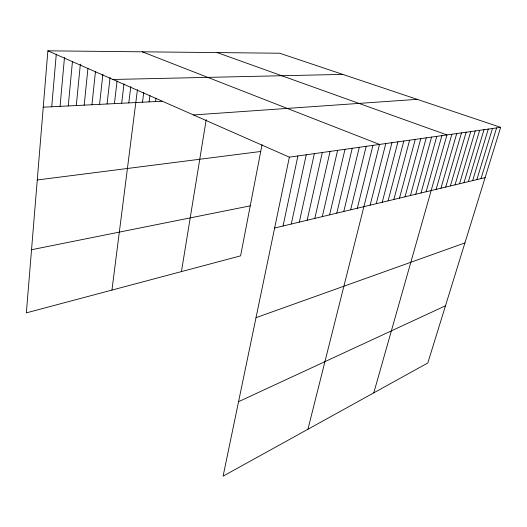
<?xml version="1.0" encoding="UTF-8"?>
<svg xmlns="http://www.w3.org/2000/svg" width="527" height="527" viewBox="0 0 527 527"><rect width="100%" height="100%" fill="white"/><g stroke="black" fill="none" stroke-linecap="round" stroke-linejoin="round"><path stroke-width="0.79" d="M500.65 127.343L289.356 157.158L223.086 476.164L427.805 362.978L500.65 127.343L279.666 53.227L47.878 50.836L26.35 312.86L240.595 255.852L262.031 144.681M51.732 106.77L56.277 54.162M60.065 106.349L64.478 57.522M68.253 105.94L72.423 61.738M76.29 105.538L80.354 64.162M84.188 105.136L87.937 68.405M91.948 104.748L95.459 71.573M99.57 104.366L102.87 74.235M107.067 103.99L110.084 77.344M114.431 103.621L117.093 80.855M121.678 103.259L124.003 83.905M128.799 102.897L130.808 86.659M111.955 290.087L137.442 89.662M142.494 102.212L143.766 92.469M149.075 101.882L149.938 95.44M155.557 101.553L155.999 98.305M181.453 271.589L206.215 119.629M283.058 226.004L297.9 155.952M291.279 224.034L306.233 154.78M299.303 222.111L314.362 153.634M307.149 220.233L322.3 152.514M314.81 218.402L330.054 151.42M322.3 216.61L337.616 150.353M329.619 214.858L345.007 149.306M336.779 213.145L352.227 148.291M343.782 211.472L359.289 147.29M350.633 209.832L366.186 146.322M357.332 208.224L372.932 145.366M307.933 429.255L379.532 144.438L142.257 51.811M370.125 205.168L385.804 143.548M376.238 203.705L391.936 142.685M382.227 202.269L397.951 141.835M388.089 200.866L403.84 141.005M393.847 199.489L409.611 140.189M399.486 198.139L415.263 139.391M405.019 196.815L420.803 138.614M410.447 195.517L426.238 137.843M415.777 194.239L431.567 137.092M421.001 192.994L436.791 136.355M426.132 191.762L441.916 135.63M373.788 392.846L446.949 134.925L217.137 52.581M436.112 189.377L451.883 134.227M440.961 188.211L456.725 133.542M445.73 187.072L461.481 132.87M450.414 185.952L466.151 132.211M455.018 184.852L470.736 131.566M459.537 183.771L475.235 130.933M463.984 182.704L479.662 130.307M468.351 181.663L484.003 129.695M472.64 180.636L488.272 129.089M476.863 179.621L492.468 128.502M481.013 178.627L496.599 127.916M238.56 401.673L445.48 305.798M256.01 317.662L464.919 242.921M274.633 228.02L485.097 177.652M31.534 249.726L250.239 205.846M37.272 179.977L260.72 151.486M193.508 114.958L417.167 99.346M43.247 107.198L161.934 101.237M112.916 79.472L342.754 74.386M47.878 50.836L289.356 157.158"/></g></svg>
